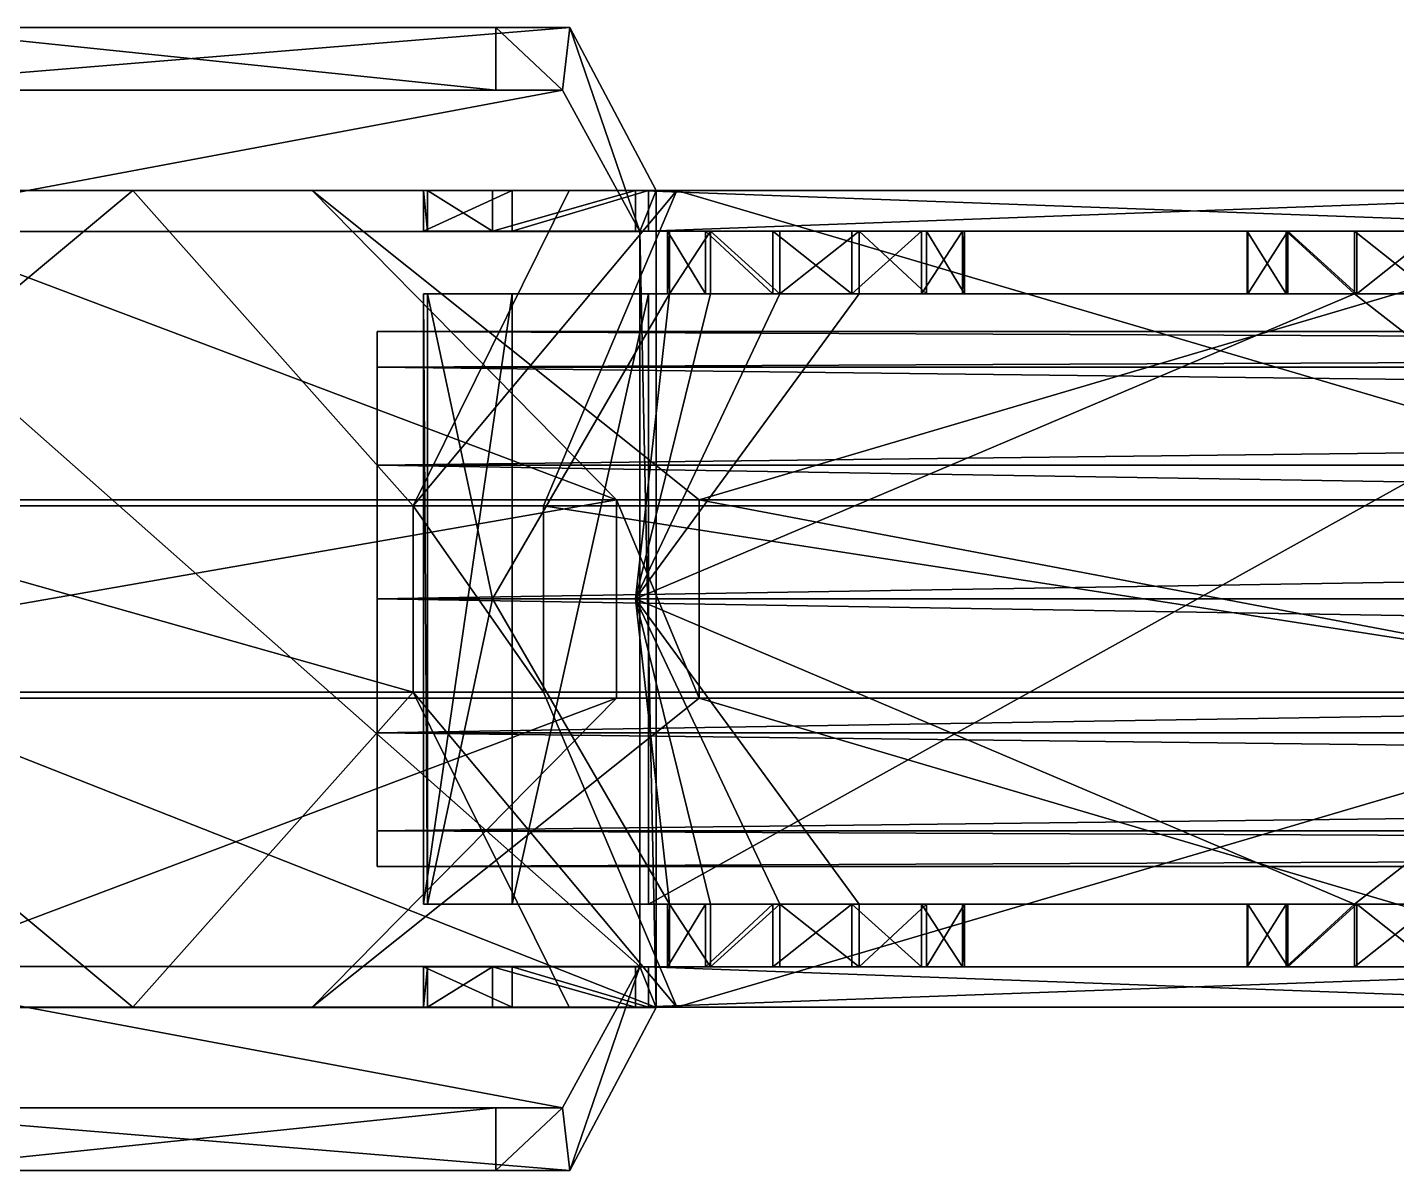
# Model space of a CAD drawing. Extents: x -4.92 to 4.89, y -0.62 to 0.62.
# Drawn here: x 0.018 to 0.679, y -0.276 to 0.276 of the extents above; entities that cross this region are included whole.
import ezdxf

# ---------------------------------------------------------------- set-up
doc = ezdxf.new("R2010")
doc.units = 0

msp = doc.modelspace()

# ---------------------------------------------------------------- linework, layer by layer
for points in [[(0.27942, 0.27597, 2.31236), (-0.04843, 0.27597, 2.19235), (-0.76713, 0.27597, 2.30924)], [(0.27942, 0.27597, 2.31236), (-0.76713, 0.27597, 2.30924), (-0.6795, 0.19724, 2.45798)], [(0.27942, 0.27597, 2.31236), (-0.6795, 0.19724, 2.45798), (0.32112, 0.19724, 2.45514)], [(0.24361, 0.24573, 2.18933), (-0.04843, 0.27597, 2.19235), (0.24361, 0.27597, 2.18933)], [(0.27942, 0.27597, 2.31236), (0.24361, 0.27597, 2.18933), (-0.04843, 0.27597, 2.19235)], [(0.24361, 0.24573, 2.18933), (-0.04843, 0.24573, 2.19235), (-0.04843, 0.27597, 2.19235)], [(0.27581, 0.24573, 2.29998), (0.24361, 0.27597, 2.18933), (0.27942, 0.27597, 2.31236)], [(0.27581, 0.24573, 2.29998), (0.24361, 0.24573, 2.18933), (0.24361, 0.27597, 2.18933)], [(0.27942, 0.27597, 2.31236), (0.31311, 0.17742, 2.42737), (0.27581, 0.24573, 2.29998)], [(0.27942, 0.27597, 2.31236), (0.32112, 0.19724, 2.45514), (0.31311, 0.17742, 2.42737)], [(0.24361, 0.24573, 2.18933), (-0.088, 0.24573, 2.29998), (-0.088, 0.24573, 2.22058)], [(-0.088, 0.24573, 2.22058), (-0.04843, 0.24573, 2.19235), (0.24361, 0.24573, 2.18933)], [(-0.088, 0.17742, 2.42737), (0.27581, 0.24573, 2.29998), (0.31311, 0.17742, 2.42737)], [(0.24361, 0.24573, 2.18933), (0.27581, 0.24573, 2.29998), (-0.088, 0.24573, 2.29998)], [(-0.088, 0.17742, 2.42737), (-0.088, 0.24573, 2.29998), (0.27581, 0.24573, 2.29998)], [(-0.6795, 0.19724, 2.45798), (0.32112, -0.19724, 2.45514), (0.32112, 0.19724, 2.45514)], [(-0.6795, 0.19724, 2.45798), (-0.6795, -0.19724, 2.45798), (0.32112, -0.19724, 2.45514)], [(-0.09364, 0.19714, 0.54631), (-0.2465, 0.04791, 0.66343), (0.30185, 0.04791, 0.66343)], [(-0.11418, 0.045, -0.02084), (-0.15232, 0.19714, 0.16852), (0.06837, 0.19714, 0.15785)], [(-0.09364, 0.19714, 0.54631), (0.06837, 0.19714, 0.15785), (-0.15232, 0.19714, 0.16852)], [(0.20375, 0.045, -0.02084), (-0.11418, 0.045, -0.02084), (0.06837, 0.19714, 0.15785)], [(-0.09364, 0.19714, 0.54631), (0.30185, 0.04791, 0.66343), (0.15498, 0.19714, 0.54631)], [(-0.09364, 0.19714, 0.54631), (0.15498, 0.19714, 0.54631), (0.06837, 0.19714, 0.15785)], [(0.15498, 0.19714, 0.54631), (0.20869, 0.19714, 0.32197), (0.06837, 0.19714, 0.15785)], [(0.20375, 0.045, -0.02084), (0.06837, 0.19714, 0.15785), (0.27901, 0.19714, 0.16145)], [(0.27901, 0.19714, 0.16145), (0.06837, 0.19714, 0.15785), (0.20869, 0.19714, 0.32197)], [(0.3419, 0.04791, 0.69591), (0.15498, 0.19714, 0.54631), (0.30185, 0.04791, 0.66343)], [(0.3419, 0.04791, 0.69591), (0.84727, 0.19714, 0.54193), (0.15498, 0.19714, 0.54631)], [(0.24204, 0.19714, 0.42482), (0.15498, 0.19714, 0.54631), (0.31113, 0.19714, 0.43142)], [(0.24204, 0.19714, 0.42482), (0.21076, 0.19714, 0.37982), (0.15498, 0.19714, 0.54631)], [(0.31113, 0.19714, 0.43142), (0.15498, 0.19714, 0.54631), (0.84727, 0.19714, 0.54193)], [(0.15498, 0.19714, 0.54631), (0.21076, 0.19714, 0.37982), (0.20869, 0.19714, 0.32197)], [(0.20375, 0.045, -0.02084), (0.33098, 0.19714, 0.1034), (0.26661, 0.045, -0.08071)], [(0.20375, 0.045, -0.02084), (0.27901, 0.19714, 0.16145), (0.33098, 0.19714, 0.1034)], [(0.25163, 0.19714, 0.27837), (0.20869, 0.17754, 0.32197), (0.25163, 0.17754, 0.27837)], [(0.20869, 0.19714, 0.32197), (0.21076, 0.17754, 0.37982), (0.20869, 0.17754, 0.32197)], [(0.27901, 0.19714, 0.16145), (0.20869, 0.19714, 0.32197), (0.25163, 0.19714, 0.27837)], [(0.25163, 0.19714, 0.27837), (0.20869, 0.19714, 0.32197), (0.20869, 0.17754, 0.32197)], [(0.20869, 0.19714, 0.32197), (0.21076, 0.19714, 0.37982), (0.21076, 0.17754, 0.37982)], [(0.24204, 0.17754, 0.42482), (0.21076, 0.19714, 0.37982), (0.24204, 0.19714, 0.42482)], [(0.24204, 0.17754, 0.42482), (0.21076, 0.17754, 0.37982), (0.21076, 0.19714, 0.37982)], [(0.24204, 0.17754, 0.42482), (0.31113, 0.19714, 0.43142), (0.31113, 0.17754, 0.43142)], [(0.24204, 0.17754, 0.42482), (0.24204, 0.19714, 0.42482), (0.31113, 0.19714, 0.43142)], [(0.31734, 0.19714, 0.26422), (0.25163, 0.17754, 0.27837), (0.31734, 0.17754, 0.26422)], [(0.31734, 0.19714, 0.26422), (0.27901, 0.19714, 0.16145), (0.25163, 0.19714, 0.27837)], [(0.31734, 0.19714, 0.26422), (0.25163, 0.19714, 0.27837), (0.25163, 0.17754, 0.27837)], [(0.84723, 0.045, -0.08071), (0.26661, 0.045, -0.08071), (0.33098, 0.19714, 0.1034)], [(0.31734, 0.19714, 0.26422), (0.33098, 0.19714, 0.1034), (0.27901, 0.19714, 0.16145)], [(0.31113, 0.19714, 0.43142), (0.84727, 0.17754, 0.43142), (0.31113, 0.17754, 0.43142)], [(0.31113, 0.19714, 0.43142), (0.84727, 0.19714, 0.54193), (0.84727, 0.19714, 0.43142)], [(0.31113, 0.19714, 0.43142), (0.84727, 0.19714, 0.43142), (0.84727, 0.17754, 0.43142)], [(0.31311, 0.17742, 2.42737), (0.32112, 0.19724, 2.45514), (0.32112, -0.19724, 2.45514)], [(0.84727, 0.19714, 0.26422), (0.31734, 0.17754, 0.26422), (0.84727, 0.17754, 0.26422)], [(0.84727, 0.19714, 0.26422), (0.33098, 0.19714, 0.1034), (0.31734, 0.19714, 0.26422)], [(0.84727, 0.19714, 0.26422), (0.31734, 0.19714, 0.26422), (0.31734, 0.17754, 0.26422)], [(0.84723, 0.045, -0.08071), (0.33098, 0.19714, 0.1034), (0.84727, 0.19714, 0.1077)], [(0.84727, 0.19714, 0.26422), (0.84727, 0.19714, 0.1077), (0.33098, 0.19714, 0.1034)], [(0.3419, 0.04791, 0.69591), (0.84727, 0.04791, 0.69591), (0.84727, 0.19714, 0.54193)], [(0.31311, -0.17742, 2.42737), (-0.088, 0.17742, 2.42737), (0.31311, 0.17742, 2.42737)], [(0.31311, -0.17742, 2.42737), (-0.088, -0.17742, 2.42737), (-0.088, 0.17742, 2.42737)], [(0.21076, 0.17754, 0.37982), (0.32654, 0.17754, 0.33323), (0.20869, 0.17754, 0.32197)], [(0.20869, 0.17754, 0.32197), (0.32654, 0.17754, 0.33323), (0.25163, 0.17754, 0.27837)], [(0.21076, 0.17754, 0.37982), (0.24204, 0.17754, 0.42482), (0.32745, 0.17754, 0.3714)], [(0.21076, 0.17754, 0.37982), (0.32745, 0.17754, 0.3714), (0.32654, 0.17754, 0.33323)], [(0.31113, 0.17754, 0.43142), (0.34733, 0.17754, 0.404), (0.24204, 0.17754, 0.42482)], [(0.32745, 0.17754, 0.3714), (0.24204, 0.17754, 0.42482), (0.34733, 0.17754, 0.404)], [(0.25163, 0.17754, 0.27837), (0.32654, 0.17754, 0.33323), (0.34483, 0.17754, 0.29972)], [(0.37743, 0.17754, 0.27984), (0.31734, 0.17754, 0.26422), (0.25163, 0.17754, 0.27837)], [(0.34483, 0.17754, 0.29972), (0.37743, 0.17754, 0.27984), (0.25163, 0.17754, 0.27837)], [(0.84727, 0.17754, 0.43142), (0.6582, 0.17754, 0.42254), (0.31113, 0.17754, 0.43142)], [(0.41901, 0.17754, 0.42138), (0.31113, 0.17754, 0.43142), (0.6582, 0.17754, 0.42254)], [(0.31113, 0.17754, 0.43142), (0.38084, 0.17754, 0.42229), (0.34733, 0.17754, 0.404)], [(0.41901, 0.17754, 0.42138), (0.38084, 0.17754, 0.42229), (0.31113, 0.17754, 0.43142)], [(0.31311, 0.17742, 2.42737), (0.32112, -0.19724, 2.45514), (0.31311, -0.17742, 2.42737)], [(0.4156, 0.17754, 0.27893), (0.65924, 0.17754, 0.28006), (0.31734, 0.17754, 0.26422)], [(0.84727, 0.17754, 0.26422), (0.31734, 0.17754, 0.26422), (0.65924, 0.17754, 0.28006)], [(0.37743, 0.17754, 0.27984), (0.4156, 0.17754, 0.27893), (0.31734, 0.17754, 0.26422)], [(0.32654, 0.14732, 0.33323), (0.32745, 0.17754, 0.3714), (0.32745, 0.14732, 0.3714)], [(0.34483, 0.14732, 0.29972), (0.32654, 0.17754, 0.33323), (0.32654, 0.14732, 0.33323)], [(0.32654, 0.14732, 0.33323), (0.32654, 0.17754, 0.33323), (0.32745, 0.17754, 0.3714)], [(0.34483, 0.14732, 0.29972), (0.34483, 0.17754, 0.29972), (0.32654, 0.17754, 0.33323)], [(0.32745, 0.14732, 0.3714), (0.34733, 0.17754, 0.404), (0.34733, 0.14732, 0.404)], [(0.32745, 0.14732, 0.3714), (0.32745, 0.17754, 0.3714), (0.34733, 0.17754, 0.404)], [(0.37743, 0.14732, 0.27984), (0.34483, 0.17754, 0.29972), (0.34483, 0.14732, 0.29972)], [(0.37743, 0.14732, 0.27984), (0.37743, 0.17754, 0.27984), (0.34483, 0.17754, 0.29972)], [(0.34733, 0.17754, 0.404), (0.38084, 0.14732, 0.42229), (0.34733, 0.14732, 0.404)], [(0.34733, 0.17754, 0.404), (0.38084, 0.17754, 0.42229), (0.38084, 0.14732, 0.42229)], [(0.4156, 0.14732, 0.27893), (0.37743, 0.17754, 0.27984), (0.37743, 0.14732, 0.27984)], [(0.4156, 0.14732, 0.27893), (0.4156, 0.17754, 0.27893), (0.37743, 0.17754, 0.27984)], [(0.41901, 0.17754, 0.42138), (0.38084, 0.14732, 0.42229), (0.38084, 0.17754, 0.42229)], [(0.41901, 0.17754, 0.42138), (0.41901, 0.14732, 0.42138), (0.38084, 0.14732, 0.42229)], [(0.44911, 0.17754, 0.29722), (0.4156, 0.14732, 0.27893), (0.44911, 0.14732, 0.29722)], [(0.65924, 0.17754, 0.28006), (0.4156, 0.17754, 0.27893), (0.44911, 0.17754, 0.29722)], [(0.44911, 0.17754, 0.29722), (0.4156, 0.17754, 0.27893), (0.4156, 0.14732, 0.27893)], [(0.62527, 0.17754, 0.40321), (0.41901, 0.17754, 0.42138), (0.6582, 0.17754, 0.42254)], [(0.41901, 0.17754, 0.42138), (0.45161, 0.14732, 0.4015), (0.41901, 0.14732, 0.42138)], [(0.62527, 0.17754, 0.40321), (0.45161, 0.17754, 0.4015), (0.41901, 0.17754, 0.42138)], [(0.41901, 0.17754, 0.42138), (0.45161, 0.17754, 0.4015), (0.45161, 0.14732, 0.4015)], [(0.65924, 0.17754, 0.28006), (0.44911, 0.17754, 0.29722), (0.62603, 0.17754, 0.2989)], [(0.46899, 0.17754, 0.32982), (0.44911, 0.14732, 0.29722), (0.46899, 0.14732, 0.32982)], [(0.62603, 0.17754, 0.2989), (0.44911, 0.17754, 0.29722), (0.46899, 0.17754, 0.32982)], [(0.46899, 0.17754, 0.32982), (0.44911, 0.17754, 0.29722), (0.44911, 0.14732, 0.29722)], [(0.60642, 0.17754, 0.37001), (0.45161, 0.17754, 0.4015), (0.62527, 0.17754, 0.40321)], [(0.45161, 0.17754, 0.4015), (0.4699, 0.14732, 0.36799), (0.45161, 0.14732, 0.4015)], [(0.60642, 0.17754, 0.37001), (0.4699, 0.17754, 0.36799), (0.45161, 0.17754, 0.4015)], [(0.45161, 0.17754, 0.4015), (0.4699, 0.17754, 0.36799), (0.4699, 0.14732, 0.36799)], [(0.62603, 0.17754, 0.2989), (0.46899, 0.17754, 0.32982), (0.6067, 0.17754, 0.33183)], [(0.4699, 0.17754, 0.36799), (0.46899, 0.14732, 0.32982), (0.4699, 0.14732, 0.36799)], [(0.6067, 0.17754, 0.33183), (0.46899, 0.17754, 0.32982), (0.4699, 0.17754, 0.36799)], [(0.4699, 0.17754, 0.36799), (0.46899, 0.17754, 0.32982), (0.46899, 0.14732, 0.32982)], [(0.6067, 0.17754, 0.33183), (0.4699, 0.17754, 0.36799), (0.60642, 0.17754, 0.37001)], [(0.6067, 0.14732, 0.33183), (0.60642, 0.17754, 0.37001), (0.60642, 0.14732, 0.37001)], [(0.60642, 0.17754, 0.37001), (0.62527, 0.14732, 0.40321), (0.60642, 0.14732, 0.37001)], [(0.6067, 0.14732, 0.33183), (0.6067, 0.17754, 0.33183), (0.60642, 0.17754, 0.37001)], [(0.60642, 0.17754, 0.37001), (0.62527, 0.17754, 0.40321), (0.62527, 0.14732, 0.40321)], [(0.62603, 0.17754, 0.2989), (0.6067, 0.14732, 0.33183), (0.62603, 0.14732, 0.2989)], [(0.62603, 0.17754, 0.2989), (0.6067, 0.17754, 0.33183), (0.6067, 0.14732, 0.33183)], [(0.62527, 0.17754, 0.40321), (0.6582, 0.14732, 0.42254), (0.62527, 0.14732, 0.40321)], [(0.62527, 0.17754, 0.40321), (0.6582, 0.17754, 0.42254), (0.6582, 0.14732, 0.42254)], [(0.65924, 0.14732, 0.28006), (0.62603, 0.17754, 0.2989), (0.62603, 0.14732, 0.2989)], [(0.65924, 0.14732, 0.28006), (0.65924, 0.17754, 0.28006), (0.62603, 0.17754, 0.2989)], [(0.69638, 0.14732, 0.42282), (0.6582, 0.17754, 0.42254), (0.69638, 0.17754, 0.42282)], [(0.84727, 0.17754, 0.43142), (0.69638, 0.17754, 0.42282), (0.6582, 0.17754, 0.42254)], [(0.69638, 0.14732, 0.42282), (0.6582, 0.14732, 0.42254), (0.6582, 0.17754, 0.42254)], [(0.84727, 0.17754, 0.26422), (0.65924, 0.17754, 0.28006), (0.69741, 0.17754, 0.28034)], [(0.69741, 0.17754, 0.28034), (0.65924, 0.14732, 0.28006), (0.69741, 0.14732, 0.28034)], [(0.69741, 0.17754, 0.28034), (0.65924, 0.17754, 0.28006), (0.65924, 0.14732, 0.28006)], [(0.32654, 0.14732, 0.33323), (0.21076, 0.14732, 0.37982), (0.20869, 0.14732, 0.32197)], [(0.25163, 0.14732, 0.27837), (0.20869, -0.14732, 0.32197), (0.25163, -0.14732, 0.27837)], [(0.20869, 0.14732, 0.32197), (0.21076, -0.14732, 0.37982), (0.20869, -0.14732, 0.32197)], [(0.32654, 0.14732, 0.33323), (0.20869, 0.14732, 0.32197), (0.25163, 0.14732, 0.27837)], [(0.25163, 0.14732, 0.27837), (0.20869, 0.14732, 0.32197), (0.20869, -0.14732, 0.32197)], [(0.20869, 0.14732, 0.32197), (0.21076, 0.14732, 0.37982), (0.21076, -0.14732, 0.37982)], [(0.24204, 0, 0.469), (0.21076, -0.14732, 0.37982), (0.21076, 0.14732, 0.37982)], [(0.32654, 0.14732, 0.33323), (0.32745, 0.14732, 0.3714), (0.21076, 0.14732, 0.37982)], [(0.24204, 0, 0.469), (0.21076, 0.14732, 0.37982), (0.32745, 0.14732, 0.3714)], [(0.24204, 0, 0.469), (0.32745, 0.14732, 0.3714), (0.31113, 0, 0.47561)], [(0.32654, 0.14732, 0.33323), (0.25163, 0.14732, 0.27837), (0.31734, 0.14732, 0.26422)], [(0.31734, 0.14732, 0.26422), (0.25163, -0.14732, 0.27837), (0.31734, -0.14732, 0.26422)], [(0.31734, 0.14732, 0.26422), (0.25163, 0.14732, 0.27837), (0.25163, -0.14732, 0.27837)], [(0.31113, 0, 0.47561), (0.32745, 0.14732, 0.3714), (0.34733, 0.14732, 0.404)], [(0.31113, 0, 0.47561), (0.34733, 0.14732, 0.404), (0.38084, 0.14732, 0.42229)], [(0.41901, 0.14732, 0.42138), (0.31113, 0, 0.47561), (0.38084, 0.14732, 0.42229)], [(0.6582, 0.14732, 0.42254), (0.84727, 0, 0.47561), (0.31113, 0, 0.47561)], [(0.41901, 0.14732, 0.42138), (0.6582, 0.14732, 0.42254), (0.31113, 0, 0.47561)], [(0.31734, 0.14732, 0.26422), (0.34483, 0.14732, 0.29972), (0.32654, 0.14732, 0.33323)], [(0.31734, 0.14732, 0.26422), (0.37743, 0.14732, 0.27984), (0.34483, 0.14732, 0.29972)], [(0.84727, 0.14732, 0.26422), (0.65924, 0.14732, 0.28006), (0.31734, 0.14732, 0.26422)], [(0.31734, 0.14732, 0.26422), (0.4156, 0.14732, 0.27893), (0.37743, 0.14732, 0.27984)], [(0.4156, 0.14732, 0.27893), (0.31734, 0.14732, 0.26422), (0.65924, 0.14732, 0.28006)], [(0.84727, 0.14732, 0.26422), (0.31734, -0.14732, 0.26422), (0.84727, -0.14732, 0.26422)], [(0.84727, 0.14732, 0.26422), (0.31734, 0.14732, 0.26422), (0.31734, -0.14732, 0.26422)], [(0.44911, 0.14732, 0.29722), (0.4156, 0.14732, 0.27893), (0.65924, 0.14732, 0.28006)], [(0.41901, 0.14732, 0.42138), (0.62527, 0.14732, 0.40321), (0.6582, 0.14732, 0.42254)], [(0.41901, 0.14732, 0.42138), (0.45161, 0.14732, 0.4015), (0.62527, 0.14732, 0.40321)], [(0.44911, 0.14732, 0.29722), (0.65924, 0.14732, 0.28006), (0.62603, 0.14732, 0.2989)], [(0.46899, 0.14732, 0.32982), (0.44911, 0.14732, 0.29722), (0.62603, 0.14732, 0.2989)], [(0.45161, 0.14732, 0.4015), (0.60642, 0.14732, 0.37001), (0.62527, 0.14732, 0.40321)], [(0.45161, 0.14732, 0.4015), (0.4699, 0.14732, 0.36799), (0.60642, 0.14732, 0.37001)], [(0.46899, 0.14732, 0.32982), (0.62603, 0.14732, 0.2989), (0.6067, 0.14732, 0.33183)], [(0.4699, 0.14732, 0.36799), (0.46899, 0.14732, 0.32982), (0.6067, 0.14732, 0.33183)], [(0.4699, 0.14732, 0.36799), (0.6067, 0.14732, 0.33183), (0.60642, 0.14732, 0.37001)], [(0.6582, 0.14732, 0.42254), (0.69638, 0.14732, 0.42282), (0.84727, 0, 0.47561)], [(0.84727, 0.14732, 0.26422), (0.69741, 0.14732, 0.28034), (0.65924, 0.14732, 0.28006)], [(0.18645, 0.12922, 0.46116), (4.16212, 0.11191, 0.52577), (4.16212, 0.12922, 0.46116)], [(0.18645, 0.11191, 0.39654), (4.16212, 0.12922, 0.46116), (4.16212, 0.11191, 0.39654)], [(0.18645, 0.12922, 0.46116), (0.18645, 0.11191, 0.52577), (4.16212, 0.11191, 0.52577)], [(0.18645, 0.11191, 0.39654), (0.18645, 0.12922, 0.46116), (4.16212, 0.12922, 0.46116)], [(0.18645, 0.11191, 0.52577), (4.16212, 0.06461, 0.57306), (4.16212, 0.11191, 0.52577)], [(0.18645, 0.06461, 0.34925), (4.16212, 0.11191, 0.39654), (4.16212, 0.06461, 0.34925)], [(0.18645, 0.11191, 0.52577), (0.18645, 0.06461, 0.57306), (4.16212, 0.06461, 0.57306)], [(0.18645, 0.06461, 0.34925), (0.18645, 0.11191, 0.39654), (4.16212, 0.11191, 0.39654)], [(0.18645, 0.06461, 0.57306), (4.16212, 0, 0.59038), (4.16212, 0.06461, 0.57306)], [(0.18645, 0, 0.33193), (4.16212, 0.06461, 0.34925), (4.16212, 0, 0.33193)], [(0.18645, 0.06461, 0.57306), (0.18645, 0, 0.59038), (4.16212, 0, 0.59038)], [(0.18645, 0, 0.33193), (0.18645, 0.06461, 0.34925), (4.16212, 0.06461, 0.34925)], [(0.30185, 0.04791, 0.66343), (-0.2465, -0.04791, 0.66343), (0.30185, -0.04791, 0.66343)], [(0.30185, 0.04791, 0.66343), (-0.2465, 0.04791, 0.66343), (-0.2465, -0.04791, 0.66343)], [(0.30185, 0.04791, 0.66343), (0.3419, -0.04791, 0.69591), (0.3419, 0.04791, 0.69591)], [(0.30185, 0.04791, 0.66343), (0.30185, -0.04791, 0.66343), (0.3419, -0.04791, 0.69591)], [(0.84727, -0.04791, 0.69591), (0.3419, 0.04791, 0.69591), (0.3419, -0.04791, 0.69591)], [(0.84727, -0.04791, 0.69591), (0.84727, 0.04791, 0.69591), (0.3419, 0.04791, 0.69591)], [(-0.11418, 0.045, -0.02084), (0.20375, -0.045, -0.02084), (-0.11418, -0.045, -0.02084)], [(-0.11418, 0.045, -0.02084), (0.20375, 0.045, -0.02084), (0.20375, -0.045, -0.02084)], [(0.20375, 0.045, -0.02084), (0.26661, -0.045, -0.08071), (0.20375, -0.045, -0.02084)], [(0.20375, 0.045, -0.02084), (0.26661, 0.045, -0.08071), (0.26661, -0.045, -0.08071)], [(0.26661, 0.045, -0.08071), (0.84723, -0.045, -0.08071), (0.26661, -0.045, -0.08071)], [(0.26661, 0.045, -0.08071), (0.84723, 0.045, -0.08071), (0.84723, -0.045, -0.08071)], [(4.16212, 0, 0.59038), (0.18645, -0.06461, 0.57306), (4.16212, -0.06461, 0.57306)], [(4.16212, -0.06461, 0.34925), (0.18645, 0, 0.33193), (4.16212, 0, 0.33193)], [(4.16212, 0, 0.59038), (0.18645, 0, 0.59038), (0.18645, -0.06461, 0.57306)], [(4.16212, -0.06461, 0.34925), (0.18645, -0.06461, 0.34925), (0.18645, 0, 0.33193)], [(0.24204, 0, 0.469), (0.32745, -0.14732, 0.3714), (0.21076, -0.14732, 0.37982)], [(0.24204, 0, 0.469), (0.31113, 0, 0.47561), (0.32745, -0.14732, 0.3714)], [(0.31113, 0, 0.47561), (0.34733, -0.14732, 0.404), (0.32745, -0.14732, 0.3714)], [(0.31113, 0, 0.47561), (0.38084, -0.14732, 0.42229), (0.34733, -0.14732, 0.404)], [(0.84727, 0, 0.47561), (0.6582, -0.14732, 0.42254), (0.31113, 0, 0.47561)], [(0.41901, -0.14732, 0.42138), (0.31113, 0, 0.47561), (0.6582, -0.14732, 0.42254)], [(0.41901, -0.14732, 0.42138), (0.38084, -0.14732, 0.42229), (0.31113, 0, 0.47561)], [(0.84727, 0, 0.47561), (0.69638, -0.14732, 0.42282), (0.6582, -0.14732, 0.42254)], [(-0.11418, -0.045, -0.02084), (0.06837, -0.19713, 0.15785), (-0.15232, -0.19713, 0.16852)], [(0.20375, -0.045, -0.02084), (0.06837, -0.19713, 0.15785), (-0.11418, -0.045, -0.02084)], [(0.20375, -0.045, -0.02084), (0.27901, -0.19713, 0.16145), (0.06837, -0.19713, 0.15785)], [(0.33098, -0.19713, 0.1034), (0.20375, -0.045, -0.02084), (0.26661, -0.045, -0.08071)], [(0.33098, -0.19713, 0.1034), (0.27901, -0.19713, 0.16145), (0.20375, -0.045, -0.02084)], [(0.84723, -0.045, -0.08071), (0.33098, -0.19713, 0.1034), (0.26661, -0.045, -0.08071)], [(0.84723, -0.045, -0.08071), (0.84727, -0.19713, 0.1077), (0.33098, -0.19713, 0.1034)], [(-0.09364, -0.19713, 0.54631), (0.30185, -0.04791, 0.66343), (-0.2465, -0.04791, 0.66343)], [(-0.09364, -0.19713, 0.54631), (0.15498, -0.19713, 0.54631), (0.30185, -0.04791, 0.66343)], [(0.84727, -0.19713, 0.54193), (0.3419, -0.04791, 0.69591), (0.15498, -0.19713, 0.54631)], [(0.3419, -0.04791, 0.69591), (0.30185, -0.04791, 0.66343), (0.15498, -0.19713, 0.54631)], [(0.84727, -0.19713, 0.54193), (0.84727, -0.04791, 0.69591), (0.3419, -0.04791, 0.69591)], [(4.16212, -0.06461, 0.57306), (0.18645, -0.11191, 0.52577), (4.16212, -0.11191, 0.52577)], [(4.16212, -0.11191, 0.39654), (0.18645, -0.06461, 0.34925), (4.16212, -0.06461, 0.34925)], [(4.16212, -0.06461, 0.57306), (0.18645, -0.06461, 0.57306), (0.18645, -0.11191, 0.52577)], [(4.16212, -0.11191, 0.39654), (0.18645, -0.11191, 0.39654), (0.18645, -0.06461, 0.34925)], [(4.16212, -0.11191, 0.52577), (0.18645, -0.12922, 0.46116), (4.16212, -0.12922, 0.46116)], [(4.16212, -0.12922, 0.46116), (0.18645, -0.11191, 0.39654), (4.16212, -0.11191, 0.39654)], [(4.16212, -0.11191, 0.52577), (0.18645, -0.11191, 0.52577), (0.18645, -0.12922, 0.46116)], [(4.16212, -0.12922, 0.46116), (0.18645, -0.12922, 0.46116), (0.18645, -0.11191, 0.39654)], [(0.21076, -0.14732, 0.37982), (0.32654, -0.14732, 0.33323), (0.20869, -0.14732, 0.32197)], [(0.25163, -0.14732, 0.27837), (0.20869, -0.14732, 0.32197), (0.32654, -0.14732, 0.33323)], [(0.21076, -0.14732, 0.37982), (0.32745, -0.14732, 0.3714), (0.32654, -0.14732, 0.33323)], [(0.25163, -0.14732, 0.27837), (0.32654, -0.14732, 0.33323), (0.31734, -0.14732, 0.26422)], [(0.31734, -0.14732, 0.26422), (0.34483, -0.14732, 0.29972), (0.37743, -0.14732, 0.27984)], [(0.31734, -0.14732, 0.26422), (0.32654, -0.14732, 0.33323), (0.34483, -0.14732, 0.29972)], [(0.31734, -0.14732, 0.26422), (0.37743, -0.14732, 0.27984), (0.4156, -0.14732, 0.27893)], [(0.4156, -0.14732, 0.27893), (0.65924, -0.14732, 0.28006), (0.31734, -0.14732, 0.26422)], [(0.84727, -0.14732, 0.26422), (0.31734, -0.14732, 0.26422), (0.65924, -0.14732, 0.28006)], [(0.32654, -0.14732, 0.33323), (0.32745, -0.17754, 0.3714), (0.32654, -0.17754, 0.33323)], [(0.34483, -0.14732, 0.29972), (0.32654, -0.17754, 0.33323), (0.34483, -0.17754, 0.29972)], [(0.32654, -0.14732, 0.33323), (0.32745, -0.14732, 0.3714), (0.32745, -0.17754, 0.3714)], [(0.34483, -0.14732, 0.29972), (0.32654, -0.14732, 0.33323), (0.32654, -0.17754, 0.33323)], [(0.32745, -0.14732, 0.3714), (0.34733, -0.17754, 0.404), (0.32745, -0.17754, 0.3714)], [(0.32745, -0.14732, 0.3714), (0.34733, -0.14732, 0.404), (0.34733, -0.17754, 0.404)], [(0.37743, -0.14732, 0.27984), (0.34483, -0.17754, 0.29972), (0.37743, -0.17754, 0.27984)], [(0.37743, -0.14732, 0.27984), (0.34483, -0.14732, 0.29972), (0.34483, -0.17754, 0.29972)], [(0.38084, -0.14732, 0.42229), (0.34733, -0.17754, 0.404), (0.34733, -0.14732, 0.404)], [(0.38084, -0.14732, 0.42229), (0.38084, -0.17754, 0.42229), (0.34733, -0.17754, 0.404)], [(0.4156, -0.14732, 0.27893), (0.37743, -0.17754, 0.27984), (0.4156, -0.17754, 0.27893)], [(0.4156, -0.14732, 0.27893), (0.37743, -0.14732, 0.27984), (0.37743, -0.17754, 0.27984)], [(0.41901, -0.17754, 0.42138), (0.38084, -0.14732, 0.42229), (0.41901, -0.14732, 0.42138)], [(0.41901, -0.17754, 0.42138), (0.38084, -0.17754, 0.42229), (0.38084, -0.14732, 0.42229)], [(0.4156, -0.14732, 0.27893), (0.44911, -0.17754, 0.29722), (0.44911, -0.14732, 0.29722)], [(0.65924, -0.14732, 0.28006), (0.4156, -0.14732, 0.27893), (0.44911, -0.14732, 0.29722)], [(0.4156, -0.14732, 0.27893), (0.4156, -0.17754, 0.27893), (0.44911, -0.17754, 0.29722)], [(0.62527, -0.14732, 0.40321), (0.41901, -0.14732, 0.42138), (0.6582, -0.14732, 0.42254)], [(0.45161, -0.14732, 0.4015), (0.41901, -0.17754, 0.42138), (0.41901, -0.14732, 0.42138)], [(0.62527, -0.14732, 0.40321), (0.45161, -0.14732, 0.4015), (0.41901, -0.14732, 0.42138)], [(0.45161, -0.14732, 0.4015), (0.45161, -0.17754, 0.4015), (0.41901, -0.17754, 0.42138)], [(0.65924, -0.14732, 0.28006), (0.44911, -0.14732, 0.29722), (0.62603, -0.14732, 0.2989)], [(0.44911, -0.14732, 0.29722), (0.46899, -0.17754, 0.32982), (0.46899, -0.14732, 0.32982)], [(0.62603, -0.14732, 0.2989), (0.44911, -0.14732, 0.29722), (0.46899, -0.14732, 0.32982)], [(0.44911, -0.14732, 0.29722), (0.44911, -0.17754, 0.29722), (0.46899, -0.17754, 0.32982)], [(0.60642, -0.14732, 0.37001), (0.45161, -0.14732, 0.4015), (0.62527, -0.14732, 0.40321)], [(0.4699, -0.14732, 0.36799), (0.45161, -0.17754, 0.4015), (0.45161, -0.14732, 0.4015)], [(0.60642, -0.14732, 0.37001), (0.4699, -0.14732, 0.36799), (0.45161, -0.14732, 0.4015)], [(0.4699, -0.14732, 0.36799), (0.4699, -0.17754, 0.36799), (0.45161, -0.17754, 0.4015)], [(0.62603, -0.14732, 0.2989), (0.46899, -0.14732, 0.32982), (0.6067, -0.14732, 0.33183)], [(0.46899, -0.14732, 0.32982), (0.4699, -0.17754, 0.36799), (0.4699, -0.14732, 0.36799)], [(0.6067, -0.14732, 0.33183), (0.46899, -0.14732, 0.32982), (0.4699, -0.14732, 0.36799)], [(0.46899, -0.14732, 0.32982), (0.46899, -0.17754, 0.32982), (0.4699, -0.17754, 0.36799)], [(0.6067, -0.14732, 0.33183), (0.4699, -0.14732, 0.36799), (0.60642, -0.14732, 0.37001)], [(0.6067, -0.14732, 0.33183), (0.60642, -0.17754, 0.37001), (0.6067, -0.17754, 0.33183)], [(0.62527, -0.14732, 0.40321), (0.60642, -0.17754, 0.37001), (0.60642, -0.14732, 0.37001)], [(0.6067, -0.14732, 0.33183), (0.60642, -0.14732, 0.37001), (0.60642, -0.17754, 0.37001)], [(0.62527, -0.14732, 0.40321), (0.62527, -0.17754, 0.40321), (0.60642, -0.17754, 0.37001)], [(0.6067, -0.14732, 0.33183), (0.62603, -0.17754, 0.2989), (0.62603, -0.14732, 0.2989)], [(0.6067, -0.14732, 0.33183), (0.6067, -0.17754, 0.33183), (0.62603, -0.17754, 0.2989)], [(0.6582, -0.14732, 0.42254), (0.62527, -0.17754, 0.40321), (0.62527, -0.14732, 0.40321)], [(0.6582, -0.14732, 0.42254), (0.6582, -0.17754, 0.42254), (0.62527, -0.17754, 0.40321)], [(0.65924, -0.14732, 0.28006), (0.62603, -0.17754, 0.2989), (0.65924, -0.17754, 0.28006)], [(0.65924, -0.14732, 0.28006), (0.62603, -0.14732, 0.2989), (0.62603, -0.17754, 0.2989)], [(0.6582, -0.17754, 0.42254), (0.69638, -0.14732, 0.42282), (0.69638, -0.17754, 0.42282)], [(0.6582, -0.17754, 0.42254), (0.6582, -0.14732, 0.42254), (0.69638, -0.14732, 0.42282)], [(0.65924, -0.14732, 0.28006), (0.69741, -0.17754, 0.28034), (0.69741, -0.14732, 0.28034)], [(0.84727, -0.14732, 0.26422), (0.65924, -0.14732, 0.28006), (0.69741, -0.14732, 0.28034)], [(0.65924, -0.14732, 0.28006), (0.65924, -0.17754, 0.28006), (0.69741, -0.17754, 0.28034)], [(0.27581, -0.24573, 2.29998), (-0.088, -0.17742, 2.42737), (0.31311, -0.17742, 2.42737)], [(0.27581, -0.24573, 2.29998), (-0.088, -0.24573, 2.29998), (-0.088, -0.17742, 2.42737)], [(0.20869, -0.17754, 0.32197), (0.25163, -0.19713, 0.27837), (0.25163, -0.17754, 0.27837)], [(0.21076, -0.17754, 0.37982), (0.20869, -0.19713, 0.32197), (0.20869, -0.17754, 0.32197)], [(0.32654, -0.17754, 0.33323), (0.21076, -0.17754, 0.37982), (0.20869, -0.17754, 0.32197)], [(0.20869, -0.17754, 0.32197), (0.20869, -0.19713, 0.32197), (0.25163, -0.19713, 0.27837)], [(0.21076, -0.17754, 0.37982), (0.21076, -0.19713, 0.37982), (0.20869, -0.19713, 0.32197)], [(0.32654, -0.17754, 0.33323), (0.20869, -0.17754, 0.32197), (0.25163, -0.17754, 0.27837)], [(0.24204, -0.17754, 0.42482), (0.21076, -0.19713, 0.37982), (0.21076, -0.17754, 0.37982)], [(0.21076, -0.17754, 0.37982), (0.32745, -0.17754, 0.3714), (0.24204, -0.17754, 0.42482)], [(0.24204, -0.17754, 0.42482), (0.24204, -0.19713, 0.42482), (0.21076, -0.19713, 0.37982)], [(0.32654, -0.17754, 0.33323), (0.32745, -0.17754, 0.3714), (0.21076, -0.17754, 0.37982)], [(0.24204, -0.17754, 0.42482), (0.31113, -0.19713, 0.43142), (0.24204, -0.19713, 0.42482)], [(0.24204, -0.17754, 0.42482), (0.32745, -0.17754, 0.3714), (0.34733, -0.17754, 0.404)], [(0.24204, -0.17754, 0.42482), (0.31113, -0.17754, 0.43142), (0.31113, -0.19713, 0.43142)], [(0.31113, -0.17754, 0.43142), (0.24204, -0.17754, 0.42482), (0.34733, -0.17754, 0.404)], [(0.25163, -0.17754, 0.27837), (0.31734, -0.19713, 0.26422), (0.31734, -0.17754, 0.26422)], [(0.37743, -0.17754, 0.27984), (0.25163, -0.17754, 0.27837), (0.31734, -0.17754, 0.26422)], [(0.34483, -0.17754, 0.29972), (0.25163, -0.17754, 0.27837), (0.37743, -0.17754, 0.27984)], [(0.32654, -0.17754, 0.33323), (0.25163, -0.17754, 0.27837), (0.34483, -0.17754, 0.29972)], [(0.25163, -0.17754, 0.27837), (0.25163, -0.19713, 0.27837), (0.31734, -0.19713, 0.26422)], [(0.31311, -0.17742, 2.42737), (0.27942, -0.27597, 2.31236), (0.27581, -0.24573, 2.29998)], [(0.31311, -0.17742, 2.42737), (0.32112, -0.19724, 2.45514), (0.27942, -0.27597, 2.31236)], [(0.84727, -0.17754, 0.43142), (0.31113, -0.19713, 0.43142), (0.31113, -0.17754, 0.43142)], [(0.31113, -0.17754, 0.43142), (0.34733, -0.17754, 0.404), (0.38084, -0.17754, 0.42229)], [(0.6582, -0.17754, 0.42254), (0.84727, -0.17754, 0.43142), (0.31113, -0.17754, 0.43142)], [(0.41901, -0.17754, 0.42138), (0.31113, -0.17754, 0.43142), (0.38084, -0.17754, 0.42229)], [(0.84727, -0.17754, 0.43142), (0.84727, -0.19713, 0.43142), (0.31113, -0.19713, 0.43142)], [(0.41901, -0.17754, 0.42138), (0.6582, -0.17754, 0.42254), (0.31113, -0.17754, 0.43142)], [(0.31734, -0.17754, 0.26422), (0.84727, -0.19713, 0.26422), (0.84727, -0.17754, 0.26422)], [(0.4156, -0.17754, 0.27893), (0.37743, -0.17754, 0.27984), (0.31734, -0.17754, 0.26422)], [(0.84727, -0.17754, 0.26422), (0.65924, -0.17754, 0.28006), (0.31734, -0.17754, 0.26422)], [(0.4156, -0.17754, 0.27893), (0.31734, -0.17754, 0.26422), (0.65924, -0.17754, 0.28006)], [(0.31734, -0.17754, 0.26422), (0.31734, -0.19713, 0.26422), (0.84727, -0.19713, 0.26422)], [(0.44911, -0.17754, 0.29722), (0.4156, -0.17754, 0.27893), (0.65924, -0.17754, 0.28006)], [(0.41901, -0.17754, 0.42138), (0.62527, -0.17754, 0.40321), (0.6582, -0.17754, 0.42254)], [(0.41901, -0.17754, 0.42138), (0.45161, -0.17754, 0.4015), (0.62527, -0.17754, 0.40321)], [(0.44911, -0.17754, 0.29722), (0.65924, -0.17754, 0.28006), (0.62603, -0.17754, 0.2989)], [(0.46899, -0.17754, 0.32982), (0.44911, -0.17754, 0.29722), (0.62603, -0.17754, 0.2989)], [(0.45161, -0.17754, 0.4015), (0.60642, -0.17754, 0.37001), (0.62527, -0.17754, 0.40321)], [(0.45161, -0.17754, 0.4015), (0.4699, -0.17754, 0.36799), (0.60642, -0.17754, 0.37001)], [(0.46899, -0.17754, 0.32982), (0.62603, -0.17754, 0.2989), (0.6067, -0.17754, 0.33183)], [(0.4699, -0.17754, 0.36799), (0.46899, -0.17754, 0.32982), (0.6067, -0.17754, 0.33183)], [(0.4699, -0.17754, 0.36799), (0.6067, -0.17754, 0.33183), (0.60642, -0.17754, 0.37001)], [(0.6582, -0.17754, 0.42254), (0.69638, -0.17754, 0.42282), (0.84727, -0.17754, 0.43142)], [(0.84727, -0.17754, 0.26422), (0.69741, -0.17754, 0.28034), (0.65924, -0.17754, 0.28006)], [(-0.6795, -0.19724, 2.45798), (-0.76713, -0.27597, 2.30924), (0.27942, -0.27597, 2.31236)], [(-0.6795, -0.19724, 2.45798), (0.27942, -0.27597, 2.31236), (0.32112, -0.19724, 2.45514)], [(0.06837, -0.19713, 0.15785), (-0.10975, -0.19713, 0.34748), (-0.15232, -0.19713, 0.16852)], [(0.20869, -0.19713, 0.32197), (0.04996, -0.19713, 0.42245), (-0.10975, -0.19713, 0.34748)], [(-0.07256, -0.19713, 0.5087), (-0.10975, -0.19713, 0.34748), (0.04996, -0.19713, 0.42245)], [(0.06837, -0.19713, 0.15785), (0.20869, -0.19713, 0.32197), (-0.10975, -0.19713, 0.34748)], [(0.1232, -0.19713, 0.50949), (-0.09364, -0.19713, 0.54631), (-0.07256, -0.19713, 0.5087)], [(0.1232, -0.19713, 0.50949), (0.15498, -0.19713, 0.54631), (-0.09364, -0.19713, 0.54631)], [(-0.07256, -0.19713, 0.5087), (0.04996, -0.19713, 0.42245), (0.1232, -0.19713, 0.50949)], [(0.1232, -0.19713, 0.50949), (0.04996, -0.19713, 0.42245), (0.21076, -0.19713, 0.37982)], [(0.20869, -0.19713, 0.32197), (0.21076, -0.19713, 0.37982), (0.04996, -0.19713, 0.42245)], [(0.20869, -0.19713, 0.32197), (0.06837, -0.19713, 0.15785), (0.27901, -0.19713, 0.16145)], [(0.24204, -0.19713, 0.42482), (0.15498, -0.19713, 0.54631), (0.1232, -0.19713, 0.50949)], [(0.1232, -0.19713, 0.50949), (0.21076, -0.19713, 0.37982), (0.24204, -0.19713, 0.42482)], [(0.31113, -0.19713, 0.43142), (0.84727, -0.19713, 0.54193), (0.15498, -0.19713, 0.54631)], [(0.24204, -0.19713, 0.42482), (0.31113, -0.19713, 0.43142), (0.15498, -0.19713, 0.54631)], [(0.20869, -0.19713, 0.32197), (0.27901, -0.19713, 0.16145), (0.25163, -0.19713, 0.27837)], [(0.31734, -0.19713, 0.26422), (0.25163, -0.19713, 0.27837), (0.27901, -0.19713, 0.16145)], [(0.31734, -0.19713, 0.26422), (0.27901, -0.19713, 0.16145), (0.33098, -0.19713, 0.1034)], [(0.31113, -0.19713, 0.43142), (0.84727, -0.19713, 0.43142), (0.84727, -0.19713, 0.54193)], [(0.84727, -0.19713, 0.26422), (0.31734, -0.19713, 0.26422), (0.33098, -0.19713, 0.1034)], [(0.84727, -0.19713, 0.26422), (0.33098, -0.19713, 0.1034), (0.84727, -0.19713, 0.1077)], [(-0.088, -0.24573, 2.29998), (0.24361, -0.24573, 2.18933), (-0.088, -0.24573, 2.22058)], [(-0.088, -0.24573, 2.22058), (0.24361, -0.24573, 2.18933), (-0.04843, -0.24573, 2.19235)], [(-0.088, -0.24573, 2.29998), (0.27581, -0.24573, 2.29998), (0.24361, -0.24573, 2.18933)], [(-0.04843, -0.27597, 2.19235), (0.24361, -0.24573, 2.18933), (0.24361, -0.27597, 2.18933)], [(-0.04843, -0.27597, 2.19235), (-0.04843, -0.24573, 2.19235), (0.24361, -0.24573, 2.18933)], [(0.24361, -0.27597, 2.18933), (0.27581, -0.24573, 2.29998), (0.27942, -0.27597, 2.31236)], [(0.24361, -0.27597, 2.18933), (0.24361, -0.24573, 2.18933), (0.27581, -0.24573, 2.29998)], [(0.27942, -0.27597, 2.31236), (-0.76713, -0.27597, 2.30924), (-0.04843, -0.27597, 2.19235)], [(0.27942, -0.27597, 2.31236), (-0.04843, -0.27597, 2.19235), (0.24361, -0.27597, 2.18933)]]:
    msp.add_3dface(points)

doc.saveas('drawing.dxf')
